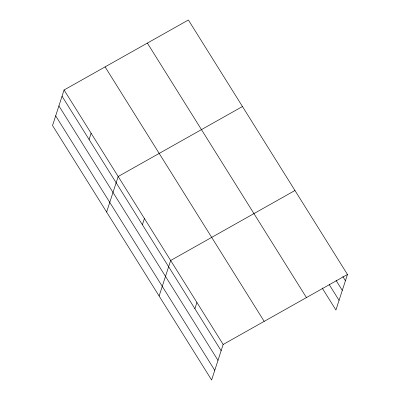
<?xml version="1.0" encoding="UTF-8"?>
<svg xmlns="http://www.w3.org/2000/svg" width="400" height="400" viewBox="0 0 400 400"><rect width="100%" height="100%" fill="white"/><g stroke="black" fill="none" stroke-linecap="round" stroke-linejoin="round"><path stroke-width="0.6" d="M64.08 89.985L52.535 125.52L211.62 380L223.165 344.465L347.465 274.48L188.38 20L64.08 89.985L223.165 344.465M89.095 139.5L91.125 133.245M106.625 212.045L118.17 176.51L242.47 106.52M142.385 224.75L144.42 218.495M159.12 296.02L170.665 260.485L294.965 190.5M194.885 308.725L196.915 302.475M347.465 274.48L335.92 310.015L322.135 287.97M342.81 276.53L345.435 280.73M336.06 280.42L342.295 290.395M329.215 284.605L339.06 300.35M147.365 43.095L306.445 297.575M105.1 66.89L264.185 321.37M62.05 96.24L221.135 350.715M58.91 105.9L217.995 360.38M55.675 115.86L214.76 370.335"/></g></svg>
